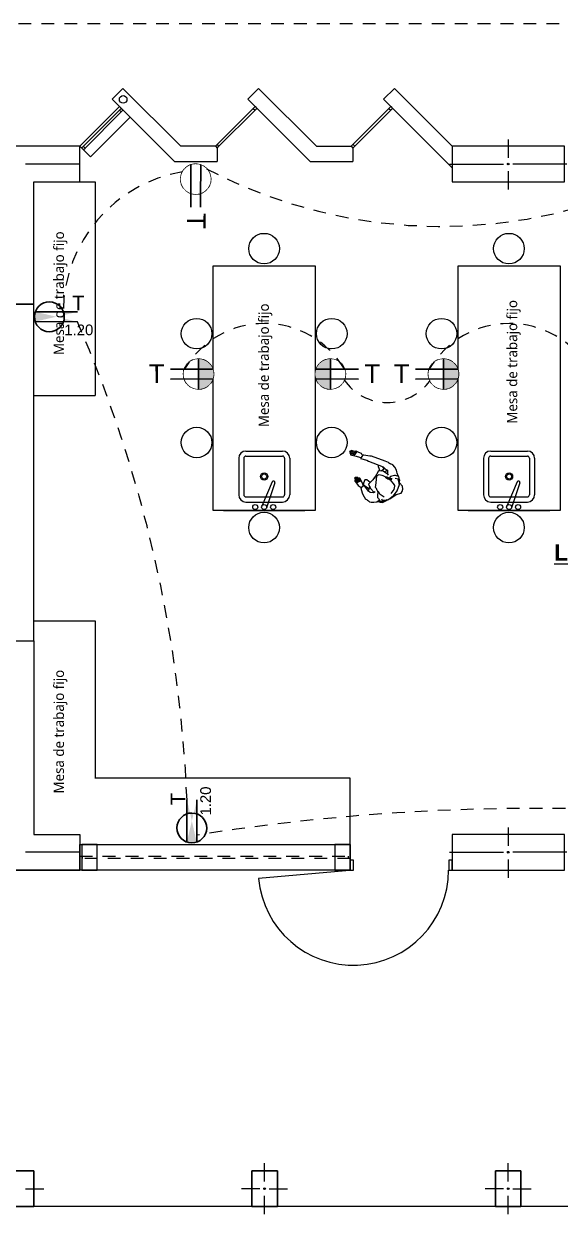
# Model space of a CAD drawing. Header units: metres. Extents: x -17 to 101, y 0 to 79.
# Drawn here: x 56.59 to 61.84, y 58.49 to 70.16 of the extents above; entities that cross this region are included whole.
import ezdxf

# ---------------------------------------------------------------- set-up
doc = ezdxf.new("R2010")
doc.units = ezdxf.units.M
doc.set_wipeout_variables(frame=1)
for name, pattern in [('CONTINUA', [0]), ('DASHED2', [0.375, 0.25, -0.125]), ('HIDDEN2', [0.1875, 0.125, -0.0625])]:
    doc.linetypes.add(name, pattern=pattern)
doc.layers.add('Cotas varias El', color=253, linetype='Continuous', lineweight=13)
doc.layers.add('TOMACORRIENTE', color=5, linetype='HIDDEN2', lineweight=30)
doc.styles.add('Generales', font='trebuc.ttf', dxfattribs={"height": 0.1})
doc.styles.add('Santa Rosa 1 50', font='trebuc.ttf')
doc.styles.get("Standard").update_dxf_attribs({"font": 'arial.ttf'})
doc.styles.add('style1', font='arial.ttf', dxfattribs={"height": 0.35})

# ---------------------------------------------------------------- blocks, each defined once
blk = doc.blocks.new('IDROBOX')
at = {"layer": 'TOMACORRIENTE'}
blk.add_lwpolyline([(0.139, 0.047), (0.133, 0.061), (0.126, 0.075), (0.118, 0.088), (0.108, 0.099), (0.097, 0.11), (0.085, 0.12), (0.072, 0.128), (0.058, 0.135), (0.044, 0.14), (0.029, 0.144), (0.014, 0.146), (-0.002, 0.147), (-0.017, 0.146), (-0.032, 0.143), (-0.047, 0.139), (-0.061, 0.133), (-0.075, 0.126), (-0.088, 0.118), (-0.099, 0.108), (-0.11, 0.097), (-0.12, 0.085), (-0.128, 0.072), (-0.135, 0.058), (-0.14, 0.044), (-0.144, 0.029), (-0.146, 0.014), (-0.147, -0.002), (-0.146, -0.017), (-0.143, -0.032), (-0.139, -0.047), (-0.133, -0.061), (-0.126, -0.075), (-0.118, -0.088), (-0.108, -0.099), (-0.097, -0.11), (-0.085, -0.12), (-0.072, -0.128), (-0.058, -0.135), (-0.044, -0.14), (-0.029, -0.144), (-0.014, -0.146), (0.002, -0.147), (0.017, -0.146), (0.032, -0.143), (0.047, -0.139), (0.061, -0.133), (0.075, -0.126), (0.088, -0.118), (0.099, -0.108), (0.11, -0.097), (0.12, -0.085), (0.128, -0.072), (0.135, -0.058), (0.14, -0.044), (0.144, -0.029), (0.146, -0.014), (0.147, 0.002), (0.146, 0.017), (0.143, 0.032)], close=True, dxfattribs=at)
at = {"layer": 'TOMACORRIENTE', "color": 5, "linetype": 'CONTINUA', "style": 'style1', "text_generation_flag": 4}
blk.add_text('T', height=0.183, rotation=179.8829, dxfattribs=at).set_placement((0.488, -0.087))
blk.add_wipeout([(0.139, 0.047), (0.133, 0.061), (0.126, 0.075), (0.118, 0.088), (0.108, 0.099), (0.097, 0.11), (0.085, 0.12), (0.072, 0.128), (0.058, 0.135), (0.044, 0.14), (0.029, 0.144), (0.014, 0.146), (-0.002, 0.147), (-0.017, 0.146), (-0.032, 0.143), (-0.047, 0.139), (-0.061, 0.133), (-0.075, 0.126), (-0.088, 0.118), (-0.099, 0.108), (-0.11, 0.097), (-0.12, 0.085), (-0.128, 0.072), (-0.135, 0.058), (-0.14, 0.044), (-0.144, 0.029), (-0.146, 0.014), (-0.147, -0.002), (-0.146, -0.017), (-0.143, -0.032), (-0.139, -0.047), (-0.133, -0.061), (-0.126, -0.075), (-0.118, -0.088), (-0.108, -0.099), (-0.097, -0.11), (-0.085, -0.12), (-0.072, -0.128), (-0.058, -0.135), (-0.044, -0.14), (-0.029, -0.144), (-0.014, -0.146), (0.002, -0.147), (0.017, -0.146), (0.032, -0.143), (0.047, -0.139), (0.061, -0.133), (0.075, -0.126), (0.088, -0.118), (0.099, -0.108), (0.11, -0.097), (0.12, -0.085), (0.128, -0.072), (0.135, -0.058), (0.14, -0.044), (0.144, -0.029), (0.146, -0.014), (0.147, 0.002), (0.146, 0.017), (0.143, 0.032)]).dxf.layer = 'TOMACORRIENTE'
at = {"layer": 'TOMACORRIENTE'}
h = blk.add_hatch(color=256, dxfattribs=at)
h.dxf.hatch_style = 1
edge = h.paths.add_edge_path()
edge.add_line((0, 0.147), (0, -0.147))
h.paths.add_polyline_path([(0, 0.147), (-0.002, 0.147), (-0.017, 0.146), (-0.032, 0.143), (-0.047, 0.139), (-0.061, 0.133), (-0.075, 0.126), (-0.088, 0.118), (-0.099, 0.108), (-0.11, 0.097), (-0.12, 0.085), (-0.128, 0.072), (-0.135, 0.058), (-0.14, 0.044), (-0.144, 0.029), (-0.146, 0.014), (-0.147, -0.002), (-0.146, -0.017), (-0.143, -0.032), (-0.139, -0.047), (-0.133, -0.061), (-0.126, -0.075), (-0.118, -0.088), (-0.108, -0.099), (-0.097, -0.11), (-0.085, -0.12), (-0.072, -0.128), (-0.058, -0.135), (-0.044, -0.14), (-0.029, -0.144), (-0.014, -0.146), (0, -0.147)])
at = {"layer": 'TOMACORRIENTE', "color": 5, "linetype": 'CONTINUA'}
for p, q in [((-0.138, 0.049), (0.275, 0.048)), ((-0.138, -0.048), (0.275, -0.049))]:
    blk.add_line(p, q, dxfattribs=at)
blk.add_lwpolyline([(0, 0.147), (0, -0.147)], dxfattribs=at)
blk = doc.blocks.new('Tomacorriente con puesta a tierra')
at = {"layer": 'TOMACORRIENTE'}
blk.add_lwpolyline([(0.111, 0.0379), (0.1065, 0.0493), (0.1007, 0.0601), (0.0939, 0.0703), (0.086, 0.0798), (0.0772, 0.0883), (0.0676, 0.0959), (0.0572, 0.1024), (0.0462, 0.1079), (0.0346, 0.1121), (0.0227, 0.1151), (0.0106, 0.1168), (-0.0017, 0.1173), (-0.014, 0.1165), (-0.0261, 0.1144), (-0.0379, 0.111), (-0.0493, 0.1065), (-0.0601, 0.1007), (-0.0703, 0.0939), (-0.0798, 0.086), (-0.0883, 0.0772), (-0.0959, 0.0676), (-0.1024, 0.0572), (-0.1079, 0.0462), (-0.1121, 0.0346), (-0.1151, 0.0227), (-0.1168, 0.0106), (-0.1173, -0.0017), (-0.1165, -0.014), (-0.1144, -0.0261), (-0.111, -0.0379), (-0.1065, -0.0493), (-0.1007, -0.0601), (-0.0939, -0.0703), (-0.086, -0.0798), (-0.0772, -0.0883), (-0.0676, -0.0959), (-0.0572, -0.1024), (-0.0462, -0.1079), (-0.0346, -0.1121), (-0.0227, -0.1151), (-0.0106, -0.1168), (0.0017, -0.1173), (0.014, -0.1165), (0.0261, -0.1144), (0.0379, -0.111), (0.0493, -0.1065), (0.0601, -0.1007), (0.0703, -0.0939), (0.0798, -0.086), (0.0883, -0.0772), (0.0959, -0.0676), (0.1024, -0.0572), (0.1079, -0.0462), (0.1121, -0.0346), (0.1151, -0.0227), (0.1168, -0.0106), (0.1173, 0.0017), (0.1165, 0.014), (0.1144, 0.0261)], close=True, dxfattribs=at)
at = {"layer": 'TOMACORRIENTE', "color": 5, "linetype": 'CONTINUA', "style": 'style1', "text_generation_flag": 4}
blk.add_text('T', height=0.1466, rotation=180, dxfattribs=at).set_placement((0.3906, -0.0687))
blk.add_wipeout([(0.111, 0.0379), (0.1065, 0.0493), (0.1007, 0.0601), (0.0939, 0.0703), (0.086, 0.0798), (0.0772, 0.0883), (0.0676, 0.0959), (0.0572, 0.1024), (0.0462, 0.1079), (0.0346, 0.1121), (0.0227, 0.1151), (0.0106, 0.1168), (-0.0017, 0.1173), (-0.014, 0.1165), (-0.0261, 0.1144), (-0.0379, 0.111), (-0.0493, 0.1065), (-0.0601, 0.1007), (-0.0703, 0.0939), (-0.0798, 0.086), (-0.0883, 0.0772), (-0.0959, 0.0676), (-0.1024, 0.0572), (-0.1079, 0.0462), (-0.1121, 0.0346), (-0.1151, 0.0227), (-0.1168, 0.0106), (-0.1173, -0.0017), (-0.1165, -0.014), (-0.1144, -0.0261), (-0.111, -0.0379), (-0.1065, -0.0493), (-0.1007, -0.0601), (-0.0939, -0.0703), (-0.086, -0.0798), (-0.0772, -0.0883), (-0.0676, -0.0959), (-0.0572, -0.1024), (-0.0462, -0.1079), (-0.0346, -0.1121), (-0.0227, -0.1151), (-0.0106, -0.1168), (0.0017, -0.1173), (0.014, -0.1165), (0.0261, -0.1144), (0.0379, -0.111), (0.0493, -0.1065), (0.0601, -0.1007), (0.0703, -0.0939), (0.0798, -0.086), (0.0883, -0.0772), (0.0959, -0.0676), (0.1024, -0.0572), (0.1079, -0.0462), (0.1121, -0.0346), (0.1151, -0.0227), (0.1168, -0.0106), (0.1173, 0.0017), (0.1165, 0.014), (0.1144, 0.0261)]).dxf.layer = 'TOMACORRIENTE'
at = {"layer": 'TOMACORRIENTE', "color": 5, "linetype": 'CONTINUA'}
for p, q in [((-0.1107, 0.0388), (0.2197, 0.0388)), ((-0.1107, -0.0388), (0.2197, -0.0388))]:
    blk.add_line(p, q, dxfattribs=at)
blk = doc.blocks.new('tomac. 2.2')
at = {"layer": 'TOMACORRIENTE'}
h = blk.add_hatch(color=256, dxfattribs=at)
h.dxf.hatch_style = 1
edge = h.paths.add_edge_path()
edge.add_line((-0.138, 0.049), (0.275, 0.048))
edge.add_line((-0.138, -0.048), (0.275, -0.049))
edge = h.paths.add_edge_path()
edge.add_ellipse((0, 0), major_axis=(0.104, 0.103), ratio=1, start_angle=475.671, end_angle=514.329)
edge.add_line((-0.138, -0.048), (0.138, -0.049))
edge.add_ellipse((0, 0), major_axis=(0.104, 0.103), ratio=1, start_angle=655.671, end_angle=694.329)
edge.add_line((0.138, 0.048), (-0.138, 0.049))
at = {"layer": 'TOMACORRIENTE', "color": 5, "linetype": 'CONTINUA'}
for p, q in [((-0.138, 0.049), (0.275, 0.048)), ((-0.138, -0.048), (0.275, -0.049))]:
    blk.add_line(p, q, dxfattribs=at)
blk.add_ellipse((0, 0), major_axis=(0.104, 0.103), ratio=1, start_param=5.497787, end_param=11.780972, dxfattribs=at)
at = {"layer": 'TOMACORRIENTE'}
blk.add_text('T', height=0.144, dxfattribs=at).set_placement((0.222, 0.063))

msp = doc.modelspace()

# ---------------------------------------------------------------- linework, layer by layer
at = {"layer": 'Cotas varias El', "linetype": 'Continuous'}
for p, q in [((57.134, 68.964), (57.523, 69.353)), ((58.464, 68.964), (58.853, 69.353)), ((58.853, 69.353), (58.835, 69.335)), ((58.853, 69.353), (58.871, 69.335)), ((59.794, 68.964), (60.183, 69.353)), ((60.183, 69.353), (60.165, 69.335)), ((60.183, 69.353), (60.201, 69.335)), ((57.152, 68.946), (57.541, 69.335)), ((57.187, 68.946), (57.541, 69.3)), ((57.24, 68.858), (57.629, 69.247)), ((57.541, 69.335), (57.523, 69.318)), ((57.523, 69.318), (57.541, 69.3)), ((57.541, 69.335), (57.558, 69.318)), ((57.541, 69.3), (57.558, 69.318)), ((58.499, 68.964), (58.853, 69.318)), ((58.835, 69.335), (58.853, 69.318)), ((58.853, 69.318), (58.871, 69.335)), ((59.829, 68.964), (60.183, 69.318)), ((60.165, 69.335), (60.183, 69.318)), ((60.183, 69.318), (60.201, 69.335)), ((61.334, 69.031), (61.334, 68.851)), ((57.134, 68.964), (57.24, 68.858)), ((57.187, 68.946), (57.169, 68.964)), ((57.169, 68.929), (57.187, 68.946)), ((58.499, 68.964), (58.482, 68.982)), ((58.482, 68.946), (58.499, 68.964)), ((59.829, 68.964), (59.812, 68.982)), ((59.812, 68.946), (59.829, 68.964)), ((57.134, 68.789), (56.604, 68.789)), ((60.759, 68.789), (61.289, 68.789)), ((61.909, 68.789), (61.379, 68.789)), ((61.334, 68.719), (61.334, 68.539)), ((61.334, 62.281), (61.334, 62.101)), ((57.134, 62.114), (59.784, 62.114)), ((59.784, 62.114), (59.784, 61.864)), ((57.134, 62.039), (56.604, 62.039)), ((60.759, 62.039), (61.289, 62.039)), ((61.909, 62.039), (61.379, 62.039)), ((61.334, 61.969), (61.334, 61.789)), ((59.784, 61.864), (57.134, 61.864)), ((59.817, 61.864), (58.887, 61.783)), ((58.946, 58.809), (58.946, 58.989)), ((61.334, 58.809), (61.334, 58.989)), ((56.604, 58.739), (56.784, 58.739)), ((58.901, 58.739), (58.721, 58.739)), ((58.991, 58.739), (59.171, 58.739)), ((61.289, 58.739), (61.109, 58.739)), ((61.379, 58.739), (61.559, 58.739)), ((58.946, 58.489), (58.946, 58.669)), ((61.334, 58.489), (61.334, 58.669))]:
    msp.add_line(p, q, dxfattribs=at)
at = {"layer": 'Cotas varias El', "ltscale": 0.05}
for p, q in [((58.464, 68.964), (58.482, 68.946)), ((58.464, 68.964), (58.482, 68.946)), ((58.482, 68.946), (58.482, 68.814)), ((59.794, 68.964), (59.812, 68.946)), ((59.794, 68.964), (59.812, 68.946)), ((59.812, 68.946), (59.812, 68.814)), ((58.062, 68.814), (58.482, 68.814))]:
    msp.add_line(p, q, dxfattribs=at)
at = {"layer": 'Cotas varias El'}
for p, q in [((57.284, 68.614), (57.284, 66.519)), ((56.684, 66.519), (57.284, 66.519)), ((58.762, 65.974), (59.122, 65.974)), ((59.78, 65.968), (59.779, 65.964)), ((59.782, 65.972), (59.78, 65.968)), ((59.804, 65.967), (59.782, 65.972)), ((59.794, 65.979), (59.792, 65.975)), ((59.792, 65.975), (59.792, 65.972)), ((59.792, 65.972), (59.845, 65.954)), ((59.842, 65.966), (59.794, 65.979)), ((59.837, 65.974), (59.837, 65.97)), ((59.844, 65.974), (59.837, 65.974)), ((59.837, 65.97), (59.85, 65.96)), ((59.87, 65.961), (59.844, 65.974)), ((61.162, 65.974), (61.522, 65.974)), ((58.692, 65.904), (58.692, 65.544)), ((58.742, 65.904), (58.742, 65.544)), ((58.762, 65.924), (59.122, 65.924)), ((59.142, 65.904), (59.142, 65.544)), ((59.192, 65.904), (59.192, 65.544)), ((59.779, 65.964), (59.838, 65.944)), ((59.786, 65.961), (59.783, 65.957)), ((59.783, 65.957), (59.783, 65.952)), ((59.783, 65.952), (59.832, 65.936)), ((59.796, 65.958), (59.786, 65.961)), ((59.788, 65.947), (59.787, 65.943)), ((59.787, 65.943), (59.787, 65.938)), ((59.787, 65.938), (59.843, 65.922)), ((59.808, 65.944), (59.788, 65.947)), ((59.843, 65.922), (59.875, 65.913)), ((59.897, 65.949), (59.87, 65.961)), ((59.875, 65.913), (59.886, 65.909)), ((59.886, 65.909), (59.891, 65.908)), ((59.898, 65.921), (59.887, 65.901)), ((59.887, 65.901), (59.949, 65.883)), ((59.901, 65.937), (59.897, 65.949)), ((59.91, 65.934), (59.898, 65.921)), ((59.909, 65.933), (59.901, 65.937)), ((59.919, 65.935), (59.91, 65.934)), ((59.976, 65.923), (59.919, 65.935)), ((59.949, 65.883), (59.965, 65.874)), ((59.965, 65.874), (60.108, 65.818)), ((59.993, 65.924), (59.976, 65.923)), ((60.127, 65.873), (59.993, 65.924)), ((60.16, 65.863), (60.127, 65.873)), ((60.16, 65.863), (60.18, 65.85)), ((60.202, 65.838), (60.18, 65.85)), ((61.092, 65.904), (61.092, 65.544)), ((61.142, 65.904), (61.142, 65.544)), ((61.162, 65.924), (61.522, 65.924)), ((61.542, 65.904), (61.542, 65.544)), ((61.592, 65.904), (61.592, 65.544)), ((60.063, 65.781), (60.024, 65.708)), ((60.066, 65.741), (60.042, 65.726)), ((60.061, 65.838), (60.058, 65.822)), ((60.061, 65.836), (60.058, 65.822)), ((60.058, 65.822), (60.077, 65.779)), ((60.109, 65.775), (60.063, 65.781)), ((60.098, 65.733), (60.066, 65.741)), ((60.124, 65.804), (60.087, 65.778)), ((60.109, 65.731), (60.098, 65.733)), ((60.119, 65.8), (60.106, 65.819)), ((60.108, 65.818), (60.132, 65.797)), ((60.151, 65.748), (60.109, 65.775)), ((60.127, 65.721), (60.109, 65.731)), ((60.134, 65.778), (60.12, 65.77)), ((60.134, 65.778), (60.12, 65.77)), ((60.132, 65.797), (60.151, 65.785)), ((60.132, 65.797), (60.132, 65.797)), ((60.132, 65.797), (60.132, 65.797)), ((60.142, 65.78), (60.134, 65.778)), ((60.142, 65.78), (60.144, 65.789)), ((60.151, 65.774), (60.142, 65.78)), ((60.151, 65.785), (60.151, 65.748)), ((60.151, 65.748), (60.156, 65.736)), ((60.22, 65.735), (60.18, 65.724)), ((60.223, 65.817), (60.202, 65.838)), ((60.228, 65.733), (60.22, 65.735)), ((60.238, 65.786), (60.223, 65.817)), ((60.261, 65.724), (60.228, 65.733)), ((60.243, 65.771), (60.238, 65.786)), ((60.245, 65.756), (60.243, 65.771)), ((60.255, 65.732), (60.245, 65.756)), ((60.257, 65.724), (60.255, 65.732)), ((59.021, 65.672), (58.919, 65.434)), ((59.048, 65.661), (58.966, 65.416)), ((59.83, 65.712), (59.828, 65.708)), ((59.828, 65.708), (59.843, 65.679)), ((59.835, 65.713), (59.83, 65.712)), ((59.833, 65.689), (59.831, 65.684)), ((59.831, 65.684), (59.831, 65.68)), ((59.831, 65.68), (59.848, 65.658)), ((59.847, 65.676), (59.833, 65.689)), ((59.861, 65.668), (59.835, 65.713)), ((59.84, 65.718), (59.838, 65.714)), ((59.838, 65.714), (59.848, 65.692)), ((59.845, 65.719), (59.84, 65.718)), ((59.874, 65.67), (59.845, 65.719)), ((59.859, 65.661), (59.847, 65.676)), ((59.848, 65.658), (59.864, 65.637)), ((59.855, 65.714), (59.853, 65.709)), ((59.853, 65.709), (59.86, 65.694)), ((59.86, 65.714), (59.855, 65.714)), ((59.885, 65.671), (59.86, 65.714)), ((59.864, 65.637), (59.883, 65.624)), ((59.872, 65.709), (59.87, 65.705)), ((59.87, 65.705), (59.877, 65.685)), ((59.879, 65.707), (59.872, 65.709)), ((59.901, 65.664), (59.879, 65.707)), ((59.883, 65.624), (59.893, 65.613)), ((59.906, 65.628), (59.889, 65.609)), ((59.913, 65.639), (59.901, 65.664)), ((59.93, 65.629), (59.906, 65.628)), ((59.915, 65.636), (59.913, 65.639)), ((59.93, 65.691), (59.914, 65.659)), ((59.93, 65.691), (59.914, 65.659)), ((59.914, 65.659), (59.916, 65.642)), ((59.914, 65.659), (59.916, 65.642)), ((59.918, 65.629), (59.915, 65.636)), ((59.916, 65.642), (59.969, 65.608)), ((59.916, 65.642), (59.969, 65.608)), ((59.947, 65.692), (59.93, 65.691)), ((59.947, 65.692), (59.93, 65.691)), ((59.963, 65.579), (59.93, 65.629)), ((59.982, 65.666), (59.947, 65.692)), ((59.982, 65.666), (59.947, 65.692)), ((59.976, 65.626), (59.96, 65.584)), ((60.024, 65.708), (59.965, 65.65)), ((59.965, 65.65), (59.984, 65.607)), ((59.976, 65.626), (59.969, 65.608)), ((60.019, 65.712), (60.007, 65.691)), ((60.034, 65.728), (60.019, 65.712)), ((60.033, 65.635), (60.03, 65.621)), ((60.03, 65.621), (60.042, 65.607)), ((60.038, 65.694), (60.033, 65.635)), ((60.042, 65.726), (60.038, 65.694)), ((60.14, 65.716), (60.127, 65.721)), ((60.134, 65.716), (60.127, 65.721)), ((60.135, 65.711), (60.134, 65.716)), ((60.153, 65.698), (60.135, 65.711)), ((60.147, 65.718), (60.14, 65.716)), ((60.158, 65.705), (60.14, 65.716)), ((60.168, 65.707), (60.147, 65.718)), ((60.189, 65.702), (60.152, 65.709)), ((60.166, 65.694), (60.153, 65.698)), ((60.194, 65.687), (60.158, 65.705)), ((60.185, 65.683), (60.166, 65.694)), ((60.18, 65.724), (60.168, 65.707)), ((60.209, 65.654), (60.185, 65.683)), ((60.198, 65.7), (60.189, 65.702)), ((60.221, 65.636), (60.209, 65.654)), ((60.217, 65.596), (60.221, 65.629)), ((60.221, 65.629), (60.221, 65.636)), ((60.254, 65.699), (60.227, 65.703)), ((60.244, 65.582), (60.267, 65.646)), ((60.267, 65.646), (60.254, 65.699)), ((60.269, 65.693), (60.261, 65.724)), ((60.266, 65.65), (60.271, 65.691)), ((60.267, 65.662), (60.297, 65.629)), ((60.271, 65.691), (60.269, 65.693)), ((60.302, 65.601), (60.297, 65.629)), ((61.421, 65.672), (61.319, 65.434)), ((61.448, 65.661), (61.366, 65.416)), ((58.762, 65.524), (59.122, 65.524)), ((59.889, 65.609), (59.901, 65.564)), ((59.901, 65.564), (59.908, 65.549)), ((59.908, 65.549), (59.936, 65.503)), ((59.955, 65.491), (59.936, 65.503)), ((59.98, 65.567), (59.963, 65.579)), ((60.014, 65.563), (59.98, 65.567)), ((59.984, 65.607), (60.02, 65.568)), ((60.029, 65.574), (60.014, 65.563)), ((60.046, 65.598), (60.042, 65.607)), ((60.05, 65.587), (60.046, 65.598)), ((60.066, 65.57), (60.05, 65.587)), ((60.058, 65.56), (60.055, 65.582)), ((60.058, 65.56), (60.055, 65.553)), ((60.057, 65.514), (60.055, 65.553)), ((60.057, 65.514), (60.061, 65.508)), ((60.061, 65.508), (60.079, 65.478)), ((60.066, 65.57), (60.076, 65.551)), ((60.076, 65.551), (60.087, 65.543)), ((60.087, 65.543), (60.119, 65.525)), ((60.091, 65.505), (60.1, 65.493)), ((60.172, 65.504), (60.106, 65.469)), ((60.155, 65.496), (60.21, 65.536)), ((60.172, 65.504), (60.236, 65.547)), ((60.208, 65.535), (60.172, 65.504)), ((60.188, 65.558), (60.217, 65.596)), ((60.21, 65.536), (60.244, 65.582)), ((60.236, 65.547), (60.283, 65.561)), ((60.283, 65.561), (60.296, 65.576)), ((60.296, 65.576), (60.302, 65.601)), ((61.162, 65.524), (61.522, 65.524)), ((58.542, 65.391), (59.342, 65.391)), ((58.762, 65.474), (59.122, 65.474)), ((59.974, 65.476), (59.956, 65.49)), ((59.974, 65.476), (59.992, 65.471)), ((59.992, 65.471), (60.007, 65.471)), ((60.007, 65.471), (60.018, 65.474)), ((60.018, 65.474), (60.046, 65.476)), ((60.046, 65.476), (60.07, 65.493)), ((60.046, 65.476), (60.068, 65.48)), ((60.068, 65.48), (60.075, 65.474)), ((60.075, 65.474), (60.106, 65.469)), ((60.11, 65.48), (60.079, 65.478)), ((60.1, 65.493), (60.155, 65.496)), ((60.143, 65.495), (60.11, 65.48)), ((60.942, 65.391), (61.742, 65.391)), ((61.162, 65.474), (61.522, 65.474)), ((56.684, 64.309), (57.284, 64.309)), ((57.284, 64.309), (57.284, 62.764)), ((57.134, 61.864), (57.134, 62.114)), ((85.234, 58.564), (56.684, 58.564))]:
    msp.add_line(p, q, dxfattribs=at)
at = {"layer": 'Cotas varias El', "linetype": 'DASHED2', "ltscale": 0.5}
for p, q in [((57.134, 62.002), (59.784, 62.002)), ((59.784, 61.977), (57.134, 61.977))]:
    msp.add_line(p, q, dxfattribs=at)
at = {"layer": 'Cotas varias El', "linetype": 'DASHED2'}
for p, q in [((57.134, 62.002), (57.159, 62.002)), ((57.159, 62.002), (57.159, 61.977)), ((59.765, 62.002), (59.765, 61.977))]:
    msp.add_line(p, q, dxfattribs=at)
at = {"layer": 'Cotas varias El', "linetype": 'ByBlock'}
for p, q in [((59.817, 61.96), (59.784, 61.96)), ((59.784, 61.96), (59.784, 61.864)), ((59.784, 61.864), (59.784, 61.96)), ((59.817, 61.864), (59.817, 61.96)), ((60.784, 61.96), (60.751, 61.96)), ((60.751, 61.96), (60.751, 61.864)), ((60.784, 61.864), (60.784, 61.96)), ((60.784, 61.864), (60.784, 61.96)), ((60.784, 61.864), (60.784, 61.96)), ((59.784, 61.864), (59.817, 61.864)), ((60.751, 61.864), (60.784, 61.864))]:
    msp.add_line(p, q, dxfattribs=at)
at = {"layer": 'Cotas varias El', "linetype": 'HIDDEN2'}
msp.add_lwpolyline([(85.234, 68.964), (85.234, 70.164), (56.434, 70.164), (56.434, 68.964)], dxfattribs=at)
at = {"layer": 'Cotas varias El', "ltscale": 0.05}
for points in [[(57.558, 69.53), (57.452, 69.424)], [(58.124, 68.964), (57.558, 69.53)], [(58.888, 69.53), (58.782, 69.424)], [(59.454, 68.964), (58.888, 69.53)], [(60.218, 69.53), (60.112, 69.424)], [(60.784, 68.964), (60.218, 69.53)], [(57.452, 69.424), (58.062, 68.814)], [(58.782, 69.424), (59.392, 68.814)], [(60.112, 69.424), (60.784, 68.752)], [(58.464, 68.964), (58.124, 68.964)], [(59.454, 68.964), (59.794, 68.964)], [(59.392, 68.814), (59.812, 68.814)]]:
    msp.add_lwpolyline(points, dxfattribs=at)
at = {"layer": 'Cotas varias El', "linetype": 'Continuous'}
for points in [[(56.434, 68.964), (56.434, 67.414), (56.684, 67.414), (56.684, 68.614), (57.134, 68.614), (57.134, 68.964)], [(60.784, 68.614), (61.884, 68.614), (61.884, 68.964), (60.784, 68.964)], [(56.434, 61.864), (56.434, 64.114), (56.684, 64.114), (56.684, 62.214), (57.134, 62.214), (57.134, 61.864)], [(60.784, 61.864), (61.884, 61.864), (61.884, 62.214), (60.784, 62.214)], [(56.684, 58.564), (56.434, 58.564), (56.434, 58.914), (56.684, 58.914)], [(59.071, 58.564), (58.821, 58.564), (58.821, 58.914), (59.071, 58.914)], [(61.459, 58.564), (61.209, 58.564), (61.209, 58.914), (61.459, 58.914)]]:
    msp.add_lwpolyline(points, close=True, dxfattribs=at)
at = {"layer": 'Cotas varias El'}
for points in [[(57.134, 68.614), (57.284, 68.614)], [(56.434, 64.114), (56.434, 61.864), (57.134, 61.864)], [(56.684, 64.114), (56.684, 62.214), (57.134, 62.214)], [(59.784, 62.114), (59.784, 62.764), (57.281, 62.764)]]:
    msp.add_lwpolyline(points, dxfattribs=at)
for points in [[(58.442, 67.791), (59.442, 67.791), (59.442, 65.391), (58.442, 65.391)], [(60.842, 67.791), (61.842, 67.791), (61.842, 65.391), (60.842, 65.391)], [(57.154, 62.114), (57.154, 61.864), (57.304, 61.864), (57.304, 62.114)], [(59.634, 61.864), (59.784, 61.864), (59.784, 62.114), (59.634, 62.114)], [(56.684, 58.914), (56.434, 58.914), (56.434, 58.564), (56.684, 58.564)], [(59.071, 58.914), (58.821, 58.914), (58.821, 58.564), (59.071, 58.564)], [(61.459, 58.914), (61.209, 58.914), (61.209, 58.564), (61.459, 58.564)]]:
    msp.add_lwpolyline(points, close=True, dxfattribs=at)
at = {"layer": 'Cotas varias El', "ltscale": 0.05}
msp.add_lwpolyline([(56.434, 67.414), (56.434, 64.114), (56.684, 64.114), (56.684, 67.414)], close=True, dxfattribs=at)
at = {"layer": 'Cotas varias El', "linetype": 'Continuous'}
msp.add_lwpolyline([(59.784, 61.864), (59.784, 62.114)], dxfattribs=at)
at = {"layer": 'Cotas varias El'}
for centre, radius in [((57.56, 69.422), 0.0375), ((58.941, 67.959), 0.15), ((61.341, 67.959), 0.15), ((58.28, 67.125), 0.15), ((58.28, 67.125), 0.15), ((59.604, 67.125), 0.15), ((59.604, 67.125), 0.15), ((60.68, 67.125), 0.15), ((60.68, 67.125), 0.15), ((58.28, 66.057), 0.15), ((58.28, 66.057), 0.15), ((59.604, 66.057), 0.15), ((59.604, 66.057), 0.15), ((60.68, 66.057), 0.15), ((60.68, 66.057), 0.15), ((58.942, 65.724), 0.035), ((58.942, 65.724), 0.025), ((61.342, 65.724), 0.035), ((61.342, 65.724), 0.025), ((58.855, 65.424), 0.025), ((58.942, 65.424), 0.025), ((59.03, 65.424), 0.025), ((61.255, 65.424), 0.025), ((61.342, 65.424), 0.025), ((61.43, 65.424), 0.025), ((58.941, 65.223), 0.15), ((58.941, 65.223), 0.15), ((61.341, 65.223), 0.15), ((61.341, 65.223), 0.15)]:
    msp.add_circle(centre, radius, dxfattribs=at)
at = {"layer": 'Cotas varias El', "linetype": 'Continuous'}
for centre in [(61.334, 68.789), (61.334, 62.039), (58.946, 58.739), (61.334, 58.739)]:
    msp.add_circle(centre, 0.00871, dxfattribs=at)
at = {"layer": 'Cotas varias El'}
for centre, radius, start, end in [((58.762, 65.904), 0.07, 90, 180), ((59.122, 65.904), 0.07, 360, 90), ((61.162, 65.904), 0.07, 90, 180), ((61.522, 65.904), 0.07, 360, 90), ((58.762, 65.904), 0.02, 90, 180), ((59.122, 65.904), 0.02, 360, 90), ((61.162, 65.904), 0.02, 90, 180), ((61.522, 65.904), 0.02, 360, 90), ((59.034, 65.666), 0.0147, 341.3579, 156.779), ((61.434, 65.666), 0.0147, 341.3579, 156.779), ((58.762, 65.544), 0.07, 180, 270), ((58.762, 65.544), 0.02, 180, 270), ((59.122, 65.544), 0.07, 270, 360), ((59.122, 65.544), 0.02, 270, 360), ((59.122, 65.544), 0.02, 270, 360), ((59.122, 65.544), 0.02, 270, 360), ((61.162, 65.544), 0.07, 180, 270), ((61.162, 65.544), 0.02, 180, 270), ((61.522, 65.544), 0.07, 270, 360), ((61.522, 65.544), 0.02, 270, 360), ((61.522, 65.544), 0.02, 270, 360), ((61.522, 65.544), 0.02, 270, 360)]:
    msp.add_arc(centre, radius, start, end, dxfattribs=at)
at = {"layer": 'Cotas varias El', "linetype": 'ByBlock'}
msp.add_arc((59.817, 61.864), 0.933, 185, 360, dxfattribs=at)
at = {"layer": 'Cotas varias El', "linetype": 'Continuous'}
for p in [(61.334, 68.789), (61.334, 62.039), (58.946, 58.739), (61.334, 58.739)]:
    msp.add_point(p, dxfattribs=at)
at = {"layer": 'TOMACORRIENTE', "lineweight": 25}
msp.add_arc((61.601, 41.28), 21.189, 81.9074, 99.0308, dxfattribs=at)

# ---------------------------------------------------------------- block references
for p, rotation in [((56.837, 67.291), 359.8791662159526), ((58.233, 62.277), 89.8791662159526)]:
    msp.add_blockref('tomac. 2.2', p, dxfattribs=dict(at, rotation=rotation))

# ---------------------------------------------------------------- texts
at = {"layer": 'Cotas varias El', "char_height": 0.1, "attachment_point": 3, "rotation": 90, "style": 'Generales'}
for insert in [(56.88, 68.128), (58.888, 67.421), (61.322, 67.455), (56.88, 63.828)]:
    msp.add_mtext_dynamic_manual_height_columns('Mesa de trabajo fijo', width=1.60938, gutter_width=1, heights=[0], dxfattribs=dict(at, insert=insert))
at = {"layer": 'Cotas varias El', "insert": (60.556, 65.058), "char_height": 0.209, "attachment_point": 1, "style": 'Santa Rosa 1 50'}
msp.add_mtext_dynamic_manual_height_columns('\\pi1.2288;{\\fSwis721 Ex BT|b1|i0|c0|p34;\\H0.76555x;\\LLABORATORIO MULTIFUNCIONAL\\P\\pi1.7841;\\fTrebuchet MS|b0|i0|c0|p34;\\H0.71249x;\\lPISO PORCELANATO ANTIDESLIZANTE 60X60CM\\H1.1917x;\\P\\pi2.9725;\\H0.73609x;Area:94.51 m²}', width=6.82262, gutter_width=1, heights=[0], dxfattribs=at)
at = {"layer": 'TOMACORRIENTE', "lineweight": 25}
for rotation, p in [(0.2113, (56.983, 67.109)), (90.2113, (58.421, 62.399))]:
    msp.add_text('1.20', height=0.1047, rotation=rotation, dxfattribs=at).set_placement(p)

# ---------------------------------------------------------------- next in the draw order: block references
at = {"layer": 'TOMACORRIENTE', "lineweight": 25, "xscale": 1.25, "yscale": 1.25, "zscale": 1.25, "rotation": 269.882853743262}
msp.add_blockref('Tomacorriente con puesta a tierra', (58.271, 68.641), dxfattribs=at)
at = {"layer": 'TOMACORRIENTE', "lineweight": 25, "xscale": -1}
for p in [(58.299, 66.729), (60.699, 66.729)]:
    msp.add_blockref('IDROBOX', p, dxfattribs=at)
at = {"layer": 'TOMACORRIENTE', "lineweight": 25}
msp.add_blockref('IDROBOX', (59.591, 66.729), dxfattribs=at)

# ---------------------------------------------------------------- next in the draw order: linework, layer by layer
for centre, radius, start, end in [((58.375, 67.329), 1.403, 99.5517, 179.2607), ((60.676, 73.14), 4.963, 242.4165, 296.8833), ((45.028, 62.006), 13.169, 2.3728, 23.4247), ((58.945, 66.313), 0.912, 31.0141, 148.9859), ((61.345, 66.313), 0.912, 31.0141, 148.9859), ((60.149, 66.966), 0.516, 214.8643, 324.2)]:
    msp.add_arc(centre, radius, start, end, dxfattribs=at)

doc.saveas('drawing.dxf')
